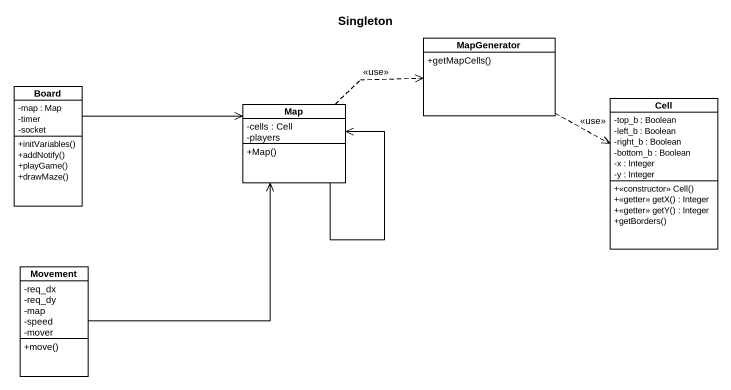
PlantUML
@startuml
title Singleton
hide circle
hide empty members
skinparam classAttributeIconSize 0
class MapGenerator {
  +getMapCells()
}
class Board {
  -map : Map
  -timer
  -socket
  +initVariables()
  +addNotify()
  +playGame()
  +drawMaze()
}
class "Map" as Map_ {
  -cells : Cell
  -players
  +Map()
}
class Cell {
  -top_b : Boolean
  -left_b : Boolean
  -right_b : Boolean
  -bottom_b : Boolean
  -x : Integer
  -y : Integer
  +<<constructor>> Cell()
  +<<getter>> getX() : Integer
  +<<getter>> getY() : Integer
  +getBorders()
}
class Movement {
  -req_dx
  -req_dy
  -map
  -speed
  -mover
  +move()
}
MapGenerator .right.> Cell : <<use>>
Board -right-> Map_
Map_ .right.> MapGenerator : <<use>>
Map_ --> Map_
Movement -up-> Map_
@enduml
